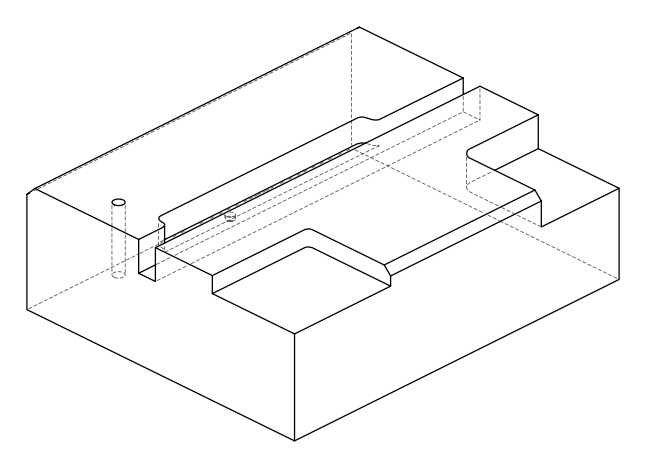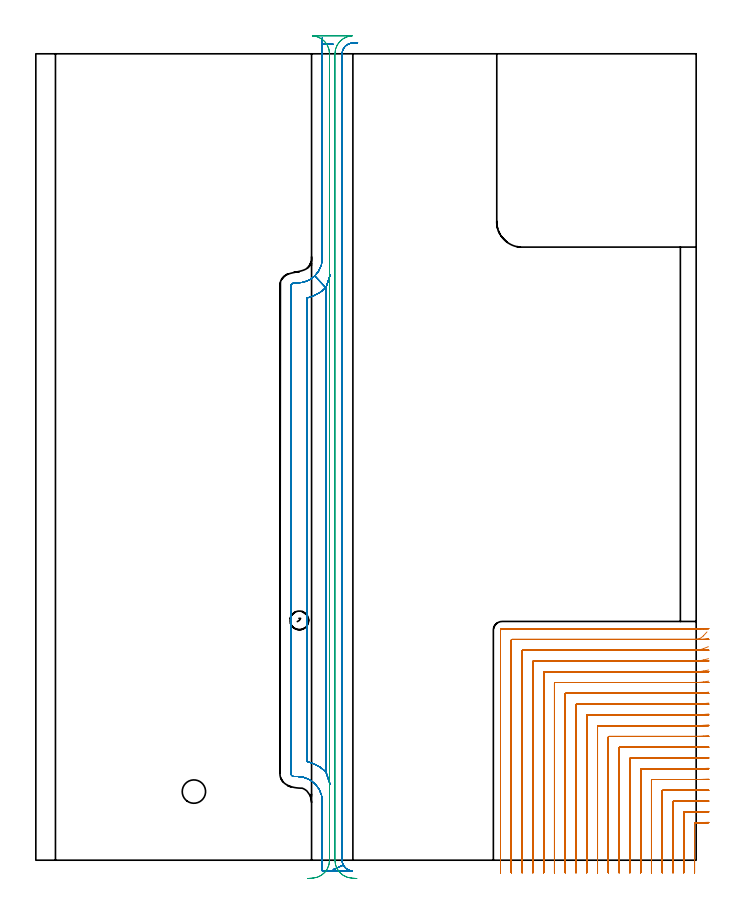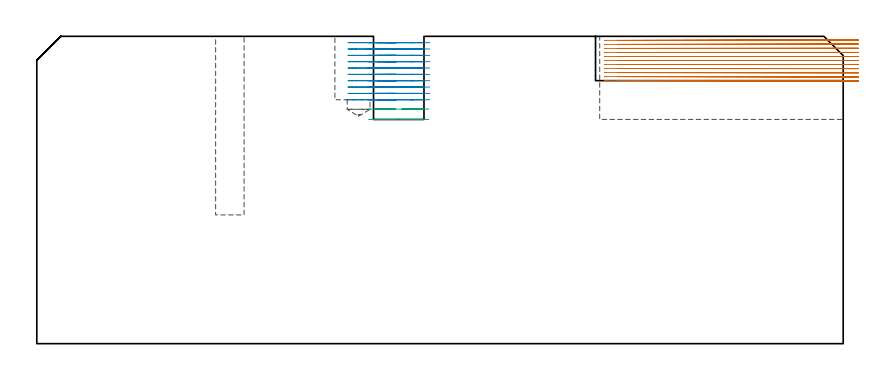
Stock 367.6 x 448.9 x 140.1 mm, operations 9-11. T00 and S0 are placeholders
(PLAN: 11 operations, 8 tool changes, 140.8 min)
(1 SPOT_DRILL | STEP1POCKET | NXT0321_9005460120000 | 0.03 min | 3151 mm3)
(2 SPOT_DRILL_1 | STEP1POCKET_1 | NXT0321_9005460120000 | 0.03 min | 2 mm3)
(3 DRILL_BLIND_HOLE_INTO_CENTER | STEP1POCKET | UGT0301_217 | 0.05 min | 520 mm3)
(4 DRILL_BLIND_HOLE_INTO_CENTER_1 | STEP1POCKET_1 | NXT0301_042 | 0.34 min | 3149 mm3)
(5 DRILL_TO_ENLARGE_BLIND_HOLE | STEP1POCKET_1 | UGT0301_374 | 0.34 min | 7616 mm3)
(6 AREA_MILL | FG_CHAMFER_SURFACE | UGT0205_001 | 6.83 min | 8491 mm3)
(7 AREA_MILL_1 | FG_CHAMFER_SURFACE_1 | UGT0205_001 | 14.62 min | 26663 mm3)
(8 MILL_CORNER_NOTCH_RECTANGULAR | CORNER_NOTCH_RECTANGULAR | UGT0201_094 | Follow Part, ap 5, ae 75% | 16.96 min | 450881 mm3)
(9 MILL_CORNER_NOTCH_RECTANGULAR_1 | CORNER_NOTCH_RECTANGULAR_1 | NXT0201_009 | Follow Part, ap 2, ae 75% | 65.58 min | 302787 mm3)
(10 MILL_OPEN_POCKET | POCKET_OPEN | NXT0201_011 | Follow Part, ap 3, ae 75% | 32.06 min | 441107 mm3)
(11 MILL_RECTANGULAR_SLOT | SLOT_RECTANGULAR | UGT0201_094 | Follow Part, ap 5, ae 75% | 3.98 min | 92939 mm3)
(TOOL NXT0321_9005460120000 | NC Spot Drill, 142deg, 12mm, Carbide, Uncoated | D12 PA142 FL30 Z2)
(TOOL UGT0301_217 | Twist Drill 10.4 mm | D10.4 PA118 FL82 Z2)
(TOOL NXT0301_042 | Carbide Drill 7.1mm [860.1-0710-057A1-MM 2214] | D7.1 PA140 FL85 Z2)
(TOOL UGT0301_374 | Twist Drill Flat Bottom 13 mm | D13 PA180 FL101 Z2)
(TOOL UGT0205_001 | Chamfer Mill 20 x 3 x 45 deg. | D20 FL50 Z2)
(TOOL UGT0201_094 | End mill 20 mm | D20 FL38 Z4)
(TOOL NXT0201_009 | ENDMILL 8mm [2P460-0800-NA 1630] | D8 FL26 Z6)
(TOOL NXT0201_011 | ENDMILL 12mm [2P460-1200-NA 1630] | D12 FL38 Z6)
(OP 9 MILL_CORNER_NOTCH_RECTANGULAR_1)
G17 G21 G94 G90
T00 M6
G54
G17 G0 G90 X374.597 Y21.115 S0 M3
G43 Z150.1 H1
Z138.264
G94 G1 X371.6 Y20.991 F250.
G2 X367.157 Y20.9 R108. F500.
G1 X367.093
G3 X366.7 Y20.507 R0.4
G1 Y-4.
Y-7. F250.
G0 Z150.1
X374.597 Y27.127
Z138.264
G1 X371.6 Y26.997
G2 X367.157 Y26.9 R102. F500.
G1 X361.093
G3 X360.7 Y26.507 R0.4
G1 Y-4.
Y-7. F250.
G0 Z150.1
X374.597 Y33.142
Z138.264
G1 X371.6 Y33.003
G2 X367.157 Y32.9 R96. F500.
G1 X355.094
G3 X354.7 Y32.506 R0.4
G1 Y-4.
Y-7. F250.
G0 Z150.1
X374.596 Y39.158
Z138.264
G1 X371.6 Y39.01
G2 X367.157 Y38.9 R90. F500.
G1 X349.094
G3 X348.7 Y38.506 R0.4
G1 Y-4.
Y-7. F250.
G0 Z150.1
X374.596 Y45.176
Z138.264
G1 X371.6 Y45.018
G2 X367.157 Y44.9 R84. F500.
G1 X343.094
G3 X342.7 Y44.506 R0.4
G1 Y-4.
Y-7. F250.
G0 Z150.1
X374.595 Y51.197
Z138.264
G1 X371.6 Y51.027
G2 X367.157 Y50.9 R78. F500.
G1 X337.094
G3 X336.7 Y50.506 R0.4
G1 Y-4.
Y-7. F250.
G0 Z150.1
X374.594 Y57.222
Z138.264
G1 X371.6 Y57.037
G2 X367.157 Y56.9 R72. F500.
G1 X331.095
G3 X330.7 Y56.505 R0.4
G1 Y-4.
Y-7. F250.
G0 Z150.1
X374.593 Y63.252
Z138.264
G1 X371.6 Y63.05
G2 X367.157 Y62.9 R66. F500.
G1 X325.095
G3 X324.7 Y62.505 R0.4
G1 Y-4.
Y-7. F250.
G0 Z150.1
X374.592 Y69.287
Z138.264
G1 X371.6 Y69.065
G2 X367.157 Y68.9 R60. F500.
G1 X319.095
G3 X318.7 Y68.505 R0.4
G1 Y-4.
Y-7. F250.
G0 Z150.1
X374.59 Y75.33
Z138.264
G1 X371.6 Y75.083
G2 X367.157 Y74.9 R54. F500.
G1 X313.095
G3 X312.7 Y74.505 R0.4
G1 Y-4.
Y-7. F250.
G0 Z150.1
X374.587 Y81.384
Z138.264
G1 X371.6 Y81.106
G2 X367.157 Y80.9 R48. F500.
G1 X307.095
G3 X306.7 Y80.505 R0.4
G1 Y-4.
Y-7. F250.
G0 Z150.1
X374.583 Y87.453
Z138.264
G1 X371.6 Y87.136
G2 X367.157 Y86.9 R42. F500.
G1 X301.096
G3 X300.7 Y86.504 R0.4
G1 Y-4.
Y-7. F250.
G0 Z150.1
X374.577 Y93.545
Z138.264
G1 X371.6 Y93.175
G2 X367.157 Y92.9 R36. F500.
G1 X295.096
G3 X294.7 Y92.504 R0.4
G1 Y-4.
Y-7. F250.
G0 Z150.1
X374.567 Y99.675
Z138.264
G1 X371.6 Y99.231
G2 X367.157 Y98.9 R30. F500.
G1 X289.096
G3 X288.7 Y98.504 R0.4
G1 Y-4.
Y-7. F250.
G0 Z150.1
X374.548 Y105.87
Z138.264
G1 X371.6 Y105.315
G2 X367.157 Y104.9 R24. F500.
G1 X283.096
G3 X282.7 Y104.504 R0.4
G1 Y-4.
Y-7. F250.
G0 Z150.1
X374.507 Y112.197
Z138.264
G1 X371.6 Y111.457
G2 X367.157 Y110.9 R18. F500.
G1 X277.096
G3 X276.7 Y110.504 R0.4
G1 Y-4.
Y-7. F250.
G0 Z150.1
X374.387 Y118.863
Z138.264
G1 X371.6 Y117.753
G2 X367.157 Y116.9 R12. F500.
G1 X271.097
G3 X270.7 Y116.503 R0.4
G1 Y-4.
Y-7. F250.
G0 Z150.1
X373.611 Y127.07
Z138.264
G1 X371.588 Y124.854
G2 X367.157 Y122.9 R6. F500.
G1 X265.097
G3 X264.7 Y122.503 R0.4
G1 Y-4.
Y-7. F250.
G0 Z150.1
X370.157 Y128.9
Z138.264
G1 X367.157
X259.6 F500.
G3 X258.7 Y128. R0.9
G1 Y-4.
Y-7. F250.
G0 Z150.1
X374.6 Y20.928
Z136.427
G1 X371.6 Y20.903
G2 X370.734 Y20.9 R108. F500.
G1 X367.093
G3 X366.7 Y20.507 R0.4
G1 Y-4.
Y-7. F250.
G0 Z150.1
X374.6 Y26.929
Z136.427
G1 X371.6 Y26.904
G2 X370.734 Y26.9 R102. F500.
G1 X361.093
G3 X360.7 Y26.507 R0.4
G1 Y-4.
Y-7. F250.
G0 Z150.1
X374.6 Y32.931
Z136.427
G1 X371.6 Y32.904
G2 X370.734 Y32.9 R96. F500.
G1 X355.094
G3 X354.7 Y32.506 R0.4
G1 Y-4.
Y-7. F250.
G0 Z150.1
X374.6 Y38.933
Z136.427
G1 X371.6 Y38.904
G2 X370.734 Y38.9 R90. F500.
G1 X349.094
G3 X348.7 Y38.506 R0.4
G1 Y-4.
Y-7. F250.
G0 Z150.1
X374.6 Y44.935
Z136.427
G1 X371.6 Y44.904
G2 X370.734 Y44.9 R84. F500.
G1 X343.094
G3 X342.7 Y44.506 R0.4
G1 Y-4.
Y-7. F250.
G0 Z150.1
X374.6 Y50.938
Z136.427
G1 X371.6 Y50.905
G2 X370.734 Y50.9 R78. F500.
G1 X337.094
G3 X336.7 Y50.506 R0.4
G1 Y-4.
Y-7. F250.
G0 Z150.1
X374.6 Y56.941
Z136.427
G1 X371.6 Y56.905
G2 X370.734 Y56.9 R72. F500.
G1 X331.094
G3 X330.7 Y56.506 R0.4
G1 Y-4.
Y-7. F250.
G0 Z150.1
X374.6 Y62.945
Z136.427
G1 X371.6 Y62.906
G2 X370.734 Y62.9 R66. F500.
G1 X325.095
G3 X324.7 Y62.505 R0.4
G1 Y-4.
Y-7. F250.
G0 Z150.1
X374.6 Y68.95
Z136.427
G1 X371.6 Y68.906
G2 X370.734 Y68.9 R60. F500.
G1 X319.095
G3 X318.7 Y68.505 R0.4
G1 Y-4.
Y-7. F250.
G0 Z150.1
X374.6 Y74.955
Z136.427
G1 X371.6 Y74.907
G2 X370.734 Y74.9 R54. F500.
G1 X313.095
G3 X312.7 Y74.505 R0.4
G1 Y-4.
Y-7. F250.
G0 Z150.1
X374.6 Y80.962
Z136.427
G1 X371.6 Y80.908
G2 X370.734 Y80.9 R48. F500.
G1 X307.095
G3 X306.7 Y80.505 R0.4
G1 Y-4.
Y-7. F250.
G0 Z150.1
X374.599 Y86.971
Z136.427
G1 X371.6 Y86.909
G2 X370.734 Y86.9 R42. F500.
G1 X301.096
G3 X300.7 Y86.504 R0.4
G1 Y-4.
Y-7. F250.
G0 Z150.1
X374.599 Y92.983
Z136.427
G1 X371.6 Y92.91
G2 X370.734 Y92.9 R36. F500.
G1 X295.096
G3 X294.7 Y92.504 R0.4
G1 Y-4.
Y-7. F250.
G0 Z150.1
X374.599 Y98.999
Z136.427
G1 X371.6 Y98.913
G2 X370.734 Y98.9 R30. F500.
G1 X289.096
G3 X288.7 Y98.504 R0.4
G1 Y-4.
Y-7. F250.
G0 Z150.1
X374.598 Y105.024
Z136.427
G1 X371.6 Y104.916
G2 X370.734 Y104.9 R24. F500.
G1 X283.096
G3 X282.7 Y104.504 R0.4
G1 Y-4.
Y-7. F250.
G0 Z150.1
X374.597 Y111.065
Z136.427
G1 X371.6 Y110.921
G2 X370.734 Y110.9 R18. F500.
G1 X277.096
G3 X276.7 Y110.504 R0.4
G1 Y-4.
Y-7. F250.
G0 Z150.1
X374.592 Y117.148
Z136.427
G1 X371.6 Y116.931
G2 X370.734 Y116.9 R12. F500.
G1 X271.097
G3 X270.7 Y116.503 R0.4
G1 Y-4.
Y-7. F250.
G0 Z150.1
X374.569 Y123.396
Z136.427
G1 X371.6 Y122.963
G2 X370.734 Y122.9 R6. F500.
G1 X265.097
G3 X264.7 Y122.503 R0.4
G1 Y-4.
Y-7. F250.
G0 Z150.1
X373.734 Y128.9
Z136.427
G1 X370.734
X259.6 F500.
G3 X258.7 Y128. R0.9
G1 Y-4.
Y-7. F250.
G0 Z150.1
X374.6 Y20.901
Z134.591
G1 X371.6 Y20.9
X371.56 F500.
X367.093
G3 X366.7 Y20.507 R0.4
G1 Y-4.
Y-7. F250.
G0 Z150.1
X374.6 Y26.901
Z134.591
G1 X371.6 Y26.9
X371.56 F500.
X361.093
G3 X360.7 Y26.507 R0.4
G1 Y-4.
Y-7. F250.
G0 Z150.1
X374.6 Y32.901
Z134.591
G1 X371.6 Y32.9
X371.56 F500.
X355.094
G3 X354.7 Y32.506 R0.4
G1 Y-4.
Y-7. F250.
G0 Z150.1
X374.6 Y38.901
Z134.591
G1 X371.6 Y38.9
X371.56 F500.
X349.094
G3 X348.7 Y38.506 R0.4
G1 Y-4.
Y-7. F250.
G0 Z150.1
X374.6 Y44.901
Z134.591
G1 X371.6 Y44.9
X371.56 F500.
X343.094
G3 X342.7 Y44.506 R0.4
G1 Y-4.
Y-7. F250.
G0 Z150.1
X374.6 Y50.902
Z134.591
G1 X371.6 Y50.9
X371.56 F500.
X337.094
G3 X336.7 Y50.506 R0.4
G1 Y-4.
Y-7. F250.
G0 Z150.1
X374.6 Y56.902
Z134.591
G1 X371.6 Y56.9
X371.56 F500.
X331.094
G3 X330.7 Y56.506 R0.4
G1 Y-4.
Y-7. F250.
G0 Z150.1
X374.6 Y62.902
Z134.591
G1 X371.6 Y62.9
X371.56 F500.
X325.095
G3 X324.7 Y62.505 R0.4
G1 Y-4.
Y-7. F250.
G0 Z150.1
X374.6 Y68.902
Z134.591
G1 X371.6 Y68.9
X371.56 F500.
X319.095
G3 X318.7 Y68.505 R0.4
G1 Y-4.
Y-7. F250.
G0 Z150.1
X374.6 Y74.902
Z134.591
G1 X371.6 Y74.9
X371.56 F500.
X313.095
G3 X312.7 Y74.505 R0.4
G1 Y-4.
Y-7. F250.
G0 Z150.1
X374.6 Y80.903
Z134.591
G1 X371.6 Y80.9
X371.56 F500.
X307.095
G3 X306.7 Y80.505 R0.4
G1 Y-4.
Y-7. F250.
G0 Z150.1
X374.6 Y86.903
Z134.591
G1 X371.6 Y86.9
X371.56 F500.
X301.096
G3 X300.7 Y86.504 R0.4
G1 Y-4.
Y-7. F250.
G0 Z150.1
X374.6 Y92.903
Z134.591
G1 X371.6 Y92.9
X371.56 F500.
X295.096
G3 X294.7 Y92.504 R0.4
G1 Y-4.
Y-7. F250.
G0 Z150.1
X374.6 Y98.904
Z134.591
G1 X371.6 Y98.9
X371.56 F500.
X289.096
G3 X288.7 Y98.504 R0.4
G1 Y-4.
Y-7. F250.
G0 Z150.1
X374.6 Y104.905
Z134.591
G1 X371.6 Y104.9
X371.56 F500.
X283.096
G3 X282.7 Y104.504 R0.4
G1 Y-4.
Y-7. F250.
G0 Z150.1
X374.6 Y110.907
Z134.591
G1 X371.6 Y110.9
X371.56 F500.
X277.096
G3 X276.7 Y110.504 R0.4
G1 Y-4.
Y-7. F250.
G0 Z150.1
X374.6 Y116.91
Z134.591
G1 X371.6 Y116.9
X371.56 F500.
X271.097
G3 X270.7 Y116.503 R0.4
G1 Y-4.
Y-7. F250.
G0 Z150.1
X374.6 Y122.92
Z134.591
G1 X371.6 Y122.9
X371.56 F500.
X265.097
G3 X264.7 Y122.503 R0.4
G1 Y-4.
Y-7. F250.
G0 Z150.1
X374.56 Y128.9
Z134.591
G1 X371.56
X259.6 F500.
G3 X258.7 Y128. R0.9
G1 Y-4.
Y-7. F250.
G0 Z150.1
X374.6 Y20.9
Z132.754
G1 X371.6
X367.093 F500.
G3 X366.7 Y20.507 R0.4
G1 Y-4.
Y-7. F250.
G0 Z150.1
X374.6 Y26.9
Z132.754
G1 X371.6
X361.093 F500.
G3 X360.7 Y26.507 R0.4
G1 Y-4.
Y-7. F250.
G0 Z150.1
X374.6 Y32.9
Z132.754
G1 X371.6
X355.094 F500.
G3 X354.7 Y32.506 R0.4
G1 Y-4.
Y-7. F250.
G0 Z150.1
X374.6 Y38.9
Z132.754
G1 X371.6
X349.094 F500.
G3 X348.7 Y38.506 R0.4
G1 Y-4.
Y-7. F250.
G0 Z150.1
X374.6 Y44.9
Z132.754
G1 X371.6
X343.094 F500.
G3 X342.7 Y44.506 R0.4
G1 Y-4.
Y-7. F250.
G0 Z150.1
X374.6 Y50.9
Z132.754
G1 X371.6
X337.094 F500.
G3 X336.7 Y50.506 R0.4
G1 Y-4.
Y-7. F250.
G0 Z150.1
X374.6 Y56.9
Z132.754
G1 X371.6
X331.094 F500.
G3 X330.7 Y56.506 R0.4
G1 Y-4.
Y-7. F250.
G0 Z150.1
X374.6 Y62.9
Z132.754
G1 X371.6
X325.095 F500.
G3 X324.7 Y62.505 R0.4
G1 Y-4.
Y-7. F250.
G0 Z150.1
X374.6 Y68.9
Z132.754
G1 X371.6
X319.095 F500.
G3 X318.7 Y68.505 R0.4
G1 Y-4.
Y-7. F250.
G0 Z150.1
X374.6 Y74.9
Z132.754
G1 X371.6
X313.095 F500.
G3 X312.7 Y74.505 R0.4
G1 Y-4.
Y-7. F250.
G0 Z150.1
X374.6 Y80.9
Z132.754
G1 X371.6
X307.095 F500.
G3 X306.7 Y80.505 R0.4
G1 Y-4.
Y-7. F250.
G0 Z150.1
X374.6 Y86.9
Z132.754
G1 X371.6
X301.096 F500.
G3 X300.7 Y86.504 R0.4
G1 Y-4.
Y-7. F250.
G0 Z150.1
X374.6 Y92.9
Z132.754
G1 X371.6
X295.096 F500.
G3 X294.7 Y92.504 R0.4
G1 Y-4.
Y-7. F250.
G0 Z150.1
X374.6 Y98.9
Z132.754
G1 X371.6
X289.096 F500.
G3 X288.7 Y98.504 R0.4
G1 Y-4.
Y-7. F250.
G0 Z150.1
X374.6 Y104.9
Z132.754
G1 X371.6
X283.096 F500.
G3 X282.7 Y104.504 R0.4
G1 Y-4.
Y-7. F250.
G0 Z150.1
X374.6 Y110.9
Z132.754
G1 X371.6
X277.096 F500.
G3 X276.7 Y110.504 R0.4
G1 Y-4.
Y-7. F250.
G0 Z150.1
X374.6 Y116.9
Z132.754
G1 X371.6
X271.097 F500.
G3 X270.7 Y116.503 R0.4
G1 Y-4.
Y-7. F250.
G0 Z150.1
X374.6 Y122.9
Z132.754
G1 X371.6
X265.097 F500.
G3 X264.7 Y122.503 R0.4
G1 Y-4.
Y-7. F250.
G0 Z150.1
X374.6 Y128.9
Z132.754
G1 X371.6
X259.6 F500.
G3 X258.7 Y128. R0.9
G1 Y-4.
Y-7. F250.
G0 Z150.1
X374.6 Y20.9
Z130.918
G1 X371.6
X367.093 F500.
G3 X366.7 Y20.507 R0.4
G1 Y-4.
Y-7. F250.
G0 Z150.1
X374.6 Y26.9
Z130.918
G1 X371.6
X361.093 F500.
G3 X360.7 Y26.507 R0.4
G1 Y-4.
Y-7. F250.
G0 Z150.1
X374.6 Y32.9
Z130.918
G1 X371.6
X355.094 F500.
G3 X354.7 Y32.506 R0.4
G1 Y-4.
Y-7. F250.
G0 Z150.1
X374.6 Y38.9
Z130.918
G1 X371.6
X349.094 F500.
G3 X348.7 Y38.506 R0.4
G1 Y-4.
Y-7. F250.
G0 Z150.1
X374.6 Y44.9
Z130.918
G1 X371.6
X343.094 F500.
G3 X342.7 Y44.506 R0.4
G1 Y-4.
Y-7. F250.
G0 Z150.1
X374.6 Y50.9
Z130.918
G1 X371.6
X337.094 F500.
G3 X336.7 Y50.506 R0.4
G1 Y-4.
Y-7. F250.
G0 Z150.1
X374.6 Y56.9
Z130.918
G1 X371.6
X331.095 F500.
G3 X330.7 Y56.506 R0.4
G1 Y-4.
Y-7. F250.
G0 Z150.1
X374.6 Y62.9
Z130.918
G1 X371.6
X325.095 F500.
G3 X324.7 Y62.505 R0.4
G1 Y-4.
Y-7. F250.
G0 Z150.1
X374.6 Y68.9
Z130.918
G1 X371.6
X319.095 F500.
G3 X318.7 Y68.505 R0.4
G1 Y-4.
Y-7. F250.
G0 Z150.1
X374.6 Y74.9
Z130.918
G1 X371.6
X313.095 F500.
G3 X312.7 Y74.505 R0.4
G1 Y-4.
Y-7. F250.
G0 Z150.1
X374.6 Y80.9
Z130.918
G1 X371.6
X307.095 F500.
G3 X306.7 Y80.505 R0.4
G1 Y-4.
Y-7. F250.
G0 Z150.1
X374.6 Y86.9
Z130.918
G1 X371.6
X301.096 F500.
G3 X300.7 Y86.504 R0.4
G1 Y-4.
Y-7. F250.
G0 Z150.1
X374.6 Y92.9
Z130.918
G1 X371.6
X295.096 F500.
G3 X294.7 Y92.504 R0.4
G1 Y-4.
Y-7. F250.
G0 Z150.1
X374.6 Y98.9
Z130.918
G1 X371.6
X289.096 F500.
G3 X288.7 Y98.504 R0.4
G1 Y-4.
Y-7. F250.
G0 Z150.1
X374.6 Y104.9
Z130.918
G1 X371.6
X283.096 F500.
G3 X282.7 Y104.504 R0.4
G1 Y-4.
Y-7. F250.
G0 Z150.1
X374.6 Y110.9
Z130.918
G1 X371.6
X277.096 F500.
G3 X276.7 Y110.504 R0.4
G1 Y-4.
Y-7. F250.
G0 Z150.1
X374.6 Y116.9
Z130.918
G1 X371.6
X271.097 F500.
G3 X270.7 Y116.503 R0.4
G1 Y-4.
Y-7. F250.
G0 Z150.1
X374.6 Y122.9
Z130.918
G1 X371.6
X265.097 F500.
G3 X264.7 Y122.503 R0.4
G1 Y-4.
Y-7. F250.
G0 Z150.1
X374.6 Y128.9
Z130.918
G1 X371.6
X259.6 F500.
G3 X258.7 Y128. R0.9
G1 Y-4.
Y-7. F250.
G0 Z150.1
X374.6 Y20.9
Z129.082
G1 X371.6
X367.093 F500.
G3 X366.7 Y20.507 R0.4
G1 Y-4.
Y-7. F250.
G0 Z150.1
X374.6 Y26.9
Z129.082
G1 X371.6
X361.093 F500.
G3 X360.7 Y26.507 R0.4
G1 Y-4.
Y-7. F250.
G0 Z150.1
X374.6 Y32.9
Z129.082
G1 X371.6
X355.094 F500.
G3 X354.7 Y32.506 R0.4
G1 Y-4.
Y-7. F250.
G0 Z150.1
X374.6 Y38.9
Z129.082
G1 X371.6
X349.094 F500.
G3 X348.7 Y38.506 R0.4
G1 Y-4.
Y-7. F250.
G0 Z150.1
X374.6 Y44.9
Z129.082
G1 X371.6
X343.094 F500.
G3 X342.7 Y44.506 R0.4
G1 Y-4.
Y-7. F250.
G0 Z150.1
X374.6 Y50.9
Z129.082
G1 X371.6
X337.094 F500.
G3 X336.7 Y50.506 R0.4
G1 Y-4.
Y-7. F250.
G0 Z150.1
X374.6 Y56.9
Z129.082
G1 X371.6
X331.094 F500.
G3 X330.7 Y56.505 R0.4
G1 Y-4.
Y-7. F250.
G0 Z150.1
X374.6 Y62.9
Z129.082
G1 X371.6
X325.095 F500.
G3 X324.7 Y62.505 R0.4
G1 Y-4.
Y-7. F250.
G0 Z150.1
X374.6 Y68.9
Z129.082
G1 X371.6
X319.095 F500.
G3 X318.7 Y68.505 R0.4
G1 Y-4.
Y-7. F250.
G0 Z150.1
X374.6 Y74.9
Z129.082
G1 X371.6
X313.095 F500.
G3 X312.7 Y74.505 R0.4
G1 Y-4.
Y-7. F250.
G0 Z150.1
X374.6 Y80.9
Z129.082
G1 X371.6
X307.095 F500.
G3 X306.7 Y80.505 R0.4
G1 Y-4.
Y-7. F250.
G0 Z150.1
X374.6 Y86.9
Z129.082
G1 X371.6
X301.096 F500.
G3 X300.7 Y86.504 R0.4
G1 Y-4.
Y-7. F250.
G0 Z150.1
X374.6 Y92.9
Z129.082
G1 X371.6
X295.096 F500.
G3 X294.7 Y92.504 R0.4
G1 Y-4.
Y-7. F250.
G0 Z150.1
X374.6 Y98.9
Z129.082
G1 X371.6
X289.096 F500.
G3 X288.7 Y98.504 R0.4
G1 Y-4.
Y-7. F250.
G0 Z150.1
X374.6 Y104.9
Z129.082
G1 X371.6
X283.096 F500.
G3 X282.7 Y104.504 R0.4
G1 Y-4.
Y-7. F250.
G0 Z150.1
X374.6 Y110.9
Z129.082
G1 X371.6
X277.096 F500.
G3 X276.7 Y110.504 R0.4
G1 Y-4.
Y-7. F250.
G0 Z150.1
X374.6 Y116.9
Z129.082
G1 X371.6
X271.097 F500.
G3 X270.7 Y116.503 R0.4
G1 Y-4.
Y-7. F250.
G0 Z150.1
X374.6 Y122.9
Z129.082
G1 X371.6
X265.097 F500.
G3 X264.7 Y122.503 R0.4
G1 Y-4.
Y-7. F250.
G0 Z150.1
X374.6 Y128.9
Z129.082
G1 X371.6
X259.6 F500.
G3 X258.7 Y128. R0.9
G1 Y-4.
Y-7. F250.
G0 Z150.1
X374.6 Y20.9
Z127.245
G1 X371.6
X367.093 F500.
G3 X366.7 Y20.507 R0.4
G1 Y-4.
Y-7. F250.
G0 Z150.1
X374.6 Y26.9
Z127.245
G1 X371.6
X361.093 F500.
G3 X360.7 Y26.507 R0.4
G1 Y-4.
Y-7. F250.
G0 Z150.1
X374.6 Y32.9
Z127.245
G1 X371.6
X355.094 F500.
G3 X354.7 Y32.506 R0.4
G1 Y-4.
Y-7. F250.
G0 Z150.1
X374.6 Y38.9
Z127.245
G1 X371.6
X349.094 F500.
G3 X348.7 Y38.506 R0.4
G1 Y-4.
Y-7. F250.
G0 Z150.1
X374.6 Y44.9
Z127.245
G1 X371.6
X343.094 F500.
G3 X342.7 Y44.506 R0.4
G1 Y-4.
Y-7. F250.
G0 Z150.1
X374.6 Y50.9
Z127.245
G1 X371.6
X337.094 F500.
G3 X336.7 Y50.506 R0.4
G1 Y-4.
Y-7. F250.
G0 Z150.1
X374.6 Y56.9
Z127.245
G1 X371.6
X331.094 F500.
G3 X330.7 Y56.505 R0.4
G1 Y-4.
Y-7. F250.
G0 Z150.1
X374.6 Y62.9
Z127.245
G1 X371.6
X325.095 F500.
G3 X324.7 Y62.505 R0.4
G1 Y-4.
Y-7. F250.
G0 Z150.1
X374.6 Y68.9
Z127.245
G1 X371.6
X319.095 F500.
G3 X318.7 Y68.505 R0.4
G1 Y-4.
Y-7. F250.
G0 Z150.1
X374.6 Y74.9
Z127.245
G1 X371.6
X313.095 F500.
G3 X312.7 Y74.505 R0.4
G1 Y-4.
Y-7. F250.
G0 Z150.1
X374.6 Y80.9
Z127.245
G1 X371.6
X307.095 F500.
G3 X306.7 Y80.505 R0.4
G1 Y-4.
Y-7. F250.
G0 Z150.1
X374.6 Y86.9
Z127.245
G1 X371.6
X301.096 F500.
G3 X300.7 Y86.504 R0.4
G1 Y-4.
Y-7. F250.
G0 Z150.1
X374.6 Y92.9
Z127.245
G1 X371.6
X295.096 F500.
G3 X294.7 Y92.504 R0.4
G1 Y-4.
Y-7. F250.
G0 Z150.1
X374.6 Y98.9
Z127.245
G1 X371.6
X289.096 F500.
G3 X288.7 Y98.504 R0.4
G1 Y-4.
Y-7. F250.
G0 Z150.1
X374.6 Y104.9
Z127.245
G1 X371.6
X283.096 F500.
G3 X282.7 Y104.504 R0.4
G1 Y-4.
Y-7. F250.
G0 Z150.1
X374.6 Y110.9
Z127.245
G1 X371.6
X277.096 F500.
G3 X276.7 Y110.504 R0.4
G1 Y-4.
Y-7. F250.
G0 Z150.1
X374.6 Y116.9
Z127.245
G1 X371.6
X271.097 F500.
G3 X270.7 Y116.503 R0.4
G1 Y-4.
Y-7. F250.
G0 Z150.1
X374.6 Y122.9
Z127.245
G1 X371.6
X265.097 F500.
G3 X264.7 Y122.503 R0.4
G1 Y-4.
Y-7. F250.
G0 Z150.1
X374.6 Y128.9
Z127.245
G1 X371.6
X259.6 F500.
G3 X258.7 Y128. R0.9
G1 Y-4.
Y-7. F250.
G0 Z150.1
X374.6 Y20.9
Z125.409
G1 X371.6
X367.093 F500.
G3 X366.7 Y20.507 R0.4
G1 Y-4.
Y-7. F250.
G0 Z150.1
X374.6 Y26.9
Z125.409
G1 X371.6
X361.093 F500.
G3 X360.7 Y26.507 R0.4
G1 Y-4.
Y-7. F250.
G0 Z150.1
X374.6 Y32.9
Z125.409
G1 X371.6
X355.094 F500.
G3 X354.7 Y32.506 R0.4
G1 Y-4.
Y-7. F250.
G0 Z150.1
X374.6 Y38.9
Z125.409
G1 X371.6
X349.094 F500.
G3 X348.7 Y38.506 R0.4
G1 Y-4.
Y-7. F250.
G0 Z150.1
X374.6 Y44.9
Z125.409
G1 X371.6
X343.094 F500.
G3 X342.7 Y44.506 R0.4
G1 Y-4.
Y-7. F250.
G0 Z150.1
X374.6 Y50.9
Z125.409
G1 X371.6
X337.094 F500.
G3 X336.7 Y50.506 R0.4
G1 Y-4.
Y-7. F250.
G0 Z150.1
X374.6 Y56.9
Z125.409
G1 X371.6
X331.094 F500.
G3 X330.7 Y56.505 R0.4
G1 Y-4.
Y-7. F250.
G0 Z150.1
X374.6 Y62.9
Z125.409
G1 X371.6
X325.095 F500.
G3 X324.7 Y62.505 R0.4
G1 Y-4.
Y-7. F250.
G0 Z150.1
X374.6 Y68.9
Z125.409
G1 X371.6
X319.095 F500.
G3 X318.7 Y68.505 R0.4
G1 Y-4.
Y-7. F250.
G0 Z150.1
X374.6 Y74.9
Z125.409
G1 X371.6
X313.095 F500.
G3 X312.7 Y74.505 R0.4
G1 Y-4.
Y-7. F250.
G0 Z150.1
X374.6 Y80.9
Z125.409
G1 X371.6
X307.095 F500.
G3 X306.7 Y80.505 R0.4
G1 Y-4.
Y-7. F250.
G0 Z150.1
X374.6 Y86.9
Z125.409
G1 X371.6
X301.096 F500.
G3 X300.7 Y86.504 R0.4
G1 Y-4.
Y-7. F250.
G0 Z150.1
X374.6 Y92.9
Z125.409
G1 X371.6
X295.096 F500.
G3 X294.7 Y92.504 R0.4
G1 Y-4.
Y-7. F250.
G0 Z150.1
X374.6 Y98.9
Z125.409
G1 X371.6
X289.096 F500.
G3 X288.7 Y98.504 R0.4
G1 Y-4.
Y-7. F250.
G0 Z150.1
X374.6 Y104.9
Z125.409
G1 X371.6
X283.096 F500.
G3 X282.7 Y104.504 R0.4
G1 Y-4.
Y-7. F250.
G0 Z150.1
X374.6 Y110.9
Z125.409
G1 X371.6
X277.096 F500.
G3 X276.7 Y110.504 R0.4
G1 Y-4.
Y-7. F250.
G0 Z150.1
X374.6 Y116.9
Z125.409
G1 X371.6
X271.097 F500.
G3 X270.7 Y116.503 R0.4
G1 Y-4.
Y-7. F250.
G0 Z150.1
X374.6 Y122.9
Z125.409
G1 X371.6
X265.097 F500.
G3 X264.7 Y122.503 R0.4
G1 Y-4.
Y-7. F250.
G0 Z150.1
X374.6 Y128.9
Z125.409
G1 X371.6
X259.6 F500.
G3 X258.7 Y128. R0.9
G1 Y-4.
Y-7. F250.
G0 Z150.1
X374.6 Y20.9
Z123.573
G1 X371.6
X367.093 F500.
G3 X366.7 Y20.507 R0.4
G1 Y-4.
Y-7. F250.
G0 Z150.1
X374.6 Y26.9
Z123.573
G1 X371.6
X361.093 F500.
G3 X360.7 Y26.507 R0.4
G1 Y-4.
Y-7. F250.
G0 Z150.1
X374.6 Y32.9
Z123.573
G1 X371.6
X355.094 F500.
G3 X354.7 Y32.506 R0.4
G1 Y-4.
Y-7. F250.
G0 Z150.1
X374.6 Y38.9
Z123.573
G1 X371.6
X349.094 F500.
G3 X348.7 Y38.506 R0.4
G1 Y-4.
Y-7. F250.
G0 Z150.1
X374.6 Y44.9
Z123.573
G1 X371.6
X343.094 F500.
G3 X342.7 Y44.506 R0.4
G1 Y-4.
Y-7. F250.
G0 Z150.1
X374.6 Y50.9
Z123.573
G1 X371.6
X337.094 F500.
G3 X336.7 Y50.506 R0.4
G1 Y-4.
Y-7. F250.
G0 Z150.1
X374.6 Y56.9
Z123.573
G1 X371.6
X331.094 F500.
G3 X330.7 Y56.505 R0.4
G1 Y-4.
Y-7. F250.
G0 Z150.1
X374.6 Y62.9
Z123.573
G1 X371.6
X325.095 F500.
G3 X324.7 Y62.505 R0.4
G1 Y-4.
Y-7. F250.
G0 Z150.1
X374.6 Y68.9
Z123.573
G1 X371.6
X319.095 F500.
G3 X318.7 Y68.505 R0.4
G1 Y-4.
Y-7. F250.
G0 Z150.1
X374.6 Y74.9
Z123.573
G1 X371.6
X313.095 F500.
G3 X312.7 Y74.505 R0.4
G1 Y-4.
Y-7. F250.
G0 Z150.1
X374.6 Y80.9
Z123.573
G1 X371.6
X307.095 F500.
G3 X306.7 Y80.505 R0.4
G1 Y-4.
Y-7. F250.
G0 Z150.1
X374.6 Y86.9
Z123.573
G1 X371.6
X301.096 F500.
G3 X300.7 Y86.504 R0.4
G1 Y-4.
Y-7. F250.
G0 Z150.1
X374.6 Y92.9
Z123.573
G1 X371.6
X295.096 F500.
G3 X294.7 Y92.504 R0.4
G1 Y-4.
Y-7. F250.
G0 Z150.1
X374.6 Y98.9
Z123.573
G1 X371.6
X289.096 F500.
G3 X288.7 Y98.504 R0.4
G1 Y-4.
Y-7. F250.
G0 Z150.1
X374.6 Y104.9
Z123.573
G1 X371.6
X283.096 F500.
G3 X282.7 Y104.504 R0.4
G1 Y-4.
Y-7. F250.
G0 Z150.1
X374.6 Y110.9
Z123.573
G1 X371.6
X277.096 F500.
G3 X276.7 Y110.504 R0.4
G1 Y-4.
Y-7. F250.
G0 Z150.1
X374.6 Y116.9
Z123.573
G1 X371.6
X271.097 F500.
G3 X270.7 Y116.503 R0.4
G1 Y-4.
Y-7. F250.
G0 Z150.1
X374.6 Y122.9
Z123.573
G1 X371.6
X265.097 F500.
G3 X264.7 Y122.503 R0.4
G1 Y-4.
Y-7. F250.
G0 Z150.1
X374.6 Y128.9
Z123.573
G1 X371.6
X259.6 F500.
G3 X258.7 Y128. R0.9
G1 Y-4.
Y-7. F250.
G0 Z150.1
X374.6 Y20.9
Z121.736
G1 X371.6
X367.093 F500.
G3 X366.7 Y20.507 R0.4
G1 Y-4.
Y-7. F250.
G0 Z150.1
X374.6 Y26.9
Z121.736
G1 X371.6
X361.093 F500.
G3 X360.7 Y26.507 R0.4
G1 Y-4.
Y-7. F250.
G0 Z150.1
X374.6 Y32.9
Z121.736
G1 X371.6
X355.094 F500.
G3 X354.7 Y32.506 R0.4
G1 Y-4.
Y-7. F250.
G0 Z150.1
X374.6 Y38.9
Z121.736
G1 X371.6
X349.094 F500.
G3 X348.7 Y38.506 R0.4
G1 Y-4.
Y-7. F250.
G0 Z150.1
X374.6 Y44.9
Z121.736
G1 X371.6
X343.094 F500.
G3 X342.7 Y44.506 R0.4
G1 Y-4.
Y-7. F250.
G0 Z150.1
X374.6 Y50.9
Z121.736
G1 X371.6
X337.094 F500.
G3 X336.7 Y50.506 R0.4
G1 Y-4.
Y-7. F250.
G0 Z150.1
X374.6 Y56.9
Z121.736
G1 X371.6
X331.094 F500.
G3 X330.7 Y56.505 R0.4
G1 Y-4.
Y-7. F250.
G0 Z150.1
X374.6 Y62.9
Z121.736
G1 X371.6
X325.095 F500.
G3 X324.7 Y62.505 R0.4
G1 Y-4.
Y-7. F250.
G0 Z150.1
X374.6 Y68.9
Z121.736
G1 X371.6
X319.095 F500.
G3 X318.7 Y68.505 R0.4
G1 Y-4.
Y-7. F250.
G0 Z150.1
X374.6 Y74.9
Z121.736
G1 X371.6
X313.095 F500.
G3 X312.7 Y74.505 R0.4
G1 Y-4.
Y-7. F250.
G0 Z150.1
X374.6 Y80.9
Z121.736
G1 X371.6
X307.095 F500.
G3 X306.7 Y80.505 R0.4
G1 Y-4.
Y-7. F250.
G0 Z150.1
X374.6 Y86.9
Z121.736
G1 X371.6
X301.096 F500.
G3 X300.7 Y86.504 R0.4
G1 Y-4.
Y-7. F250.
G0 Z150.1
X374.6 Y92.9
Z121.736
G1 X371.6
X295.096 F500.
G3 X294.7 Y92.504 R0.4
G1 Y-4.
Y-7. F250.
G0 Z150.1
X374.6 Y98.9
Z121.736
G1 X371.6
X289.096 F500.
G3 X288.7 Y98.504 R0.4
G1 Y-4.
Y-7. F250.
G0 Z150.1
X374.6 Y104.9
Z121.736
G1 X371.6
X283.096 F500.
G3 X282.7 Y104.504 R0.4
G1 Y-4.
Y-7. F250.
G0 Z150.1
X374.6 Y110.9
Z121.736
G1 X371.6
X277.096 F500.
G3 X276.7 Y110.504 R0.4
G1 Y-4.
Y-7. F250.
G0 Z150.1
X374.6 Y116.9
Z121.736
G1 X371.6
X271.097 F500.
G3 X270.7 Y116.503 R0.4
G1 Y-4.
Y-7. F250.
G0 Z150.1
X374.6 Y122.9
Z121.736
G1 X371.6
X265.097 F500.
G3 X264.7 Y122.503 R0.4
G1 Y-4.
Y-7. F250.
G0 Z150.1
X374.6 Y128.9
Z121.736
G1 X371.6
X259.6 F500.
G3 X258.7 Y128. R0.9
G1 Y-4.
Y-7. F250.
G0 Z150.1
X374.6 Y20.9
Z119.9
G1 X371.6
X367.093 F500.
G3 X366.7 Y20.507 R0.4
G1 Y-4.
Y-7. F250.
G0 Z150.1
X374.6 Y26.9
Z119.9
G1 X371.6
X361.093 F500.
G3 X360.7 Y26.507 R0.4
G1 Y-4.
Y-7. F250.
G0 Z150.1
X374.6 Y32.9
Z119.9
G1 X371.6
X355.094 F500.
G3 X354.7 Y32.506 R0.4
G1 Y-4.
Y-7. F250.
G0 Z150.1
X374.6 Y38.9
Z119.9
G1 X371.6
X349.094 F500.
G3 X348.7 Y38.506 R0.4
G1 Y-4.
Y-7. F250.
G0 Z150.1
X374.6 Y44.9
Z119.9
G1 X371.6
X343.094 F500.
G3 X342.7 Y44.506 R0.4
G1 Y-4.
Y-7. F250.
G0 Z150.1
X374.6 Y50.9
Z119.9
G1 X371.6
X337.094 F500.
G3 X336.7 Y50.506 R0.4
G1 Y-4.
Y-7. F250.
G0 Z150.1
X374.6 Y56.9
Z119.9
G1 X371.6
X331.094 F500.
G3 X330.7 Y56.505 R0.4
G1 Y-4.
Y-7. F250.
G0 Z150.1
X374.6 Y62.9
Z119.9
G1 X371.6
X325.095 F500.
G3 X324.7 Y62.505 R0.4
G1 Y-4.
Y-7. F250.
G0 Z150.1
X374.6 Y68.9
Z119.9
G1 X371.6
X319.095 F500.
G3 X318.7 Y68.505 R0.4
G1 Y-4.
Y-7. F250.
G0 Z150.1
X374.6 Y74.9
Z119.9
G1 X371.6
X313.095 F500.
G3 X312.7 Y74.505 R0.4
G1 Y-4.
Y-7. F250.
G0 Z150.1
X374.6 Y80.9
Z119.9
G1 X371.6
X307.095 F500.
G3 X306.7 Y80.505 R0.4
G1 Y-4.
Y-7. F250.
G0 Z150.1
X374.6 Y86.9
Z119.9
G1 X371.6
X301.096 F500.
G3 X300.7 Y86.504 R0.4
G1 Y-4.
Y-7. F250.
G0 Z150.1
X374.6 Y92.9
Z119.9
G1 X371.6
X295.096 F500.
G3 X294.7 Y92.504 R0.4
G1 Y-4.
Y-7. F250.
G0 Z150.1
X374.6 Y98.9
Z119.9
G1 X371.6
X289.096 F500.
G3 X288.7 Y98.504 R0.4
G1 Y-4.
Y-7. F250.
G0 Z150.1
X374.6 Y104.9
Z119.9
G1 X371.6
X283.096 F500.
G3 X282.7 Y104.504 R0.4
G1 Y-4.
Y-7. F250.
G0 Z150.1
X374.6 Y110.9
Z119.9
G1 X371.6
X277.096 F500.
G3 X276.7 Y110.504 R0.4
G1 Y-4.
Y-7. F250.
G0 Z150.1
X374.6 Y116.9
Z119.9
G1 X371.6
X271.097 F500.
G3 X270.7 Y116.503 R0.4
G1 Y-4.
Y-7. F250.
G0 Z150.1
X374.6 Y122.9
Z119.9
G1 X371.6
X265.097 F500.
G3 X264.7 Y122.503 R0.4
G1 Y-4.
Y-7. F250.
G0 Z150.1
X374.6 Y128.9
Z119.9
G1 X371.6
X259.6 F500.
G3 X258.7 Y128. R0.9
G1 Y-4.
Y-7. F250.
G0 Z150.1
M5
M2
(OP 10 MILL_OPEN_POCKET)
G17 G21 G94 G90
T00 M6
G54
G17 G0 G90 X159.5 Y457.9 S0 M3
G43 Z150.1 H1
Z137.21
G94 G1 Y454.9 F250.
Y454.399 F500.
X165.6 Y454.148
X159.5 Y454.399
Y335.2
G2 X155.251 Y325.197 R13.9
G1 X161.5 Y318.72
G2 X150.9 Y312.922 R22.9
G1 Y54.978
G2 X161.5 Y49.18 R22.9
G1 X163.862 Y42.105
X161.5 Y49.18
Y318.72
X163.862 Y325.795
X161.5 Y318.72
X155.251 Y325.197
G2 X145.6 Y321.3 R13.9
G1 X143.8
G3 X141.9 Y319.4 R1.9
G1 Y48.5
G3 X143.8 Y46.6 R1.9
G1 X145.6
G2 X159.5 Y32.7 R13.9
G1 Y-6.
X175.901
Y-5.97
G2 X171.153 Y-2.722 R6.
G1 X165.6 Y-5.248
X171.153 Y-2.722
G2 X170.5 Y0. R6.
G1 Y448.9
G2 X176.154 Y454.89 R6.
G1 X179.149 Y455.063 F250.
G0 X159.5 Y457.9 Z134.32
G1 Y454.9
Y454.399 F500.
X165.6 Y454.148
X159.5 Y454.399
Y335.2
G2 X155.251 Y325.197 R13.9
G1 X161.5 Y318.72
G2 X150.9 Y312.922 R22.9
G1 Y54.978
G2 X161.5 Y49.18 R22.9
G1 X163.862 Y42.105
X161.5 Y49.18
Y318.72
X163.862 Y325.795
X161.5 Y318.72
X155.251 Y325.197
G2 X145.6 Y321.3 R13.9
G1 X143.8
G3 X141.9 Y319.4 R1.9
G1 Y48.5
G3 X143.8 Y46.6 R1.9
G1 X145.6
G2 X159.5 Y32.7 R13.9
G1 Y-6.
X175.901
Y-5.97
G2 X171.153 Y-2.722 R6.
G1 X165.6 Y-5.248
X171.153 Y-2.722
G2 X170.5 Y0. R6.
G1 Y448.9
G2 X176.154 Y454.89 R6.
G1 X179.149 Y455.063 F250.
G0 X159.5 Y457.9 Z131.43
G1 Y454.9
Y454.399 F500.
X165.6 Y454.148
X159.5 Y454.399
Y335.2
G2 X155.251 Y325.197 R13.9
G1 X161.5 Y318.72
G2 X150.9 Y312.922 R22.9
G1 Y54.978
G2 X161.5 Y49.18 R22.9
G1 X163.862 Y42.105
X161.5 Y49.18
Y318.72
X163.862 Y325.795
X161.5 Y318.72
X155.251 Y325.197
G2 X145.6 Y321.3 R13.9
G1 X143.8
G3 X141.9 Y319.4 R1.9
G1 Y48.5
G3 X143.8 Y46.6 R1.9
G1 X145.6
G2 X159.5 Y32.7 R13.9
G1 Y-6.
X175.901
Y-5.97
G2 X171.153 Y-2.722 R6.
G1 X165.6 Y-5.248
X171.153 Y-2.722
G2 X170.5 Y0. R6.
G1 Y448.9
G2 X176.154 Y454.89 R6.
G1 X179.149 Y455.063 F250.
G0 X159.5 Y457.9 Z128.54
G1 Y454.9
Y454.399 F500.
X165.6 Y454.148
X159.5 Y454.399
Y335.2
G2 X155.251 Y325.197 R13.9
G1 X161.5 Y318.72
G2 X150.9 Y312.922 R22.9
G1 Y54.978
G2 X161.5 Y49.18 R22.9
G1 X163.862 Y42.105
X161.5 Y49.18
Y318.72
X163.862 Y325.795
X161.5 Y318.72
X155.251 Y325.197
G2 X145.6 Y321.3 R13.9
G1 X143.8
G3 X141.9 Y319.4 R1.9
G1 Y48.5
G3 X143.8 Y46.6 R1.9
G1 X145.6
G2 X159.5 Y32.7 R13.9
G1 Y-6.
X175.901
Y-5.97
G2 X171.153 Y-2.722 R6.
G1 X165.6 Y-5.248
X171.153 Y-2.722
G2 X170.5 Y0. R6.
G1 Y448.9
G2 X176.154 Y454.89 R6.
G1 X179.149 Y455.063 F250.
G0 X159.5 Y457.9 Z125.65
G1 Y454.9
Y454.399 F500.
X165.6 Y454.148
X159.5 Y454.399
Y335.2
G2 X155.251 Y325.197 R13.9
G1 X161.5 Y318.72
G2 X150.9 Y312.922 R22.9
G1 Y54.978
G2 X161.5 Y49.18 R22.9
G1 X163.862 Y42.105
X161.5 Y49.18
Y318.72
X163.862 Y325.795
X161.5 Y318.72
X155.251 Y325.197
G2 X145.6 Y321.3 R13.9
G1 X143.8
G3 X141.9 Y319.4 R1.9
G1 Y48.5
G3 X143.8 Y46.6 R1.9
G1 X145.6
G2 X159.5 Y32.7 R13.9
G1 Y-6.
X175.901
Y-5.97
G2 X171.153 Y-2.722 R6.
G1 X165.6 Y-5.248
X171.153 Y-2.722
G2 X170.5 Y0. R6.
G1 Y448.9
G2 X176.154 Y454.89 R6.
G1 X179.149 Y455.063 F250.
G0 X159.5 Y457.9 Z122.76
G1 Y454.9
Y454.399 F500.
X165.6 Y454.148
X159.5 Y454.399
Y335.2
G2 X155.251 Y325.197 R13.9
G1 X161.5 Y318.72
G2 X150.9 Y312.922 R22.9
G1 Y54.978
G2 X161.5 Y49.18 R22.9
G1 X163.862 Y42.105
X161.5 Y49.18
Y318.72
X163.862 Y325.795
X161.5 Y318.72
X155.251 Y325.197
G2 X145.6 Y321.3 R13.9
G1 X143.8
G3 X141.9 Y319.4 R1.9
G1 Y48.5
G3 X143.8 Y46.6 R1.9
G1 X145.6
G2 X159.5 Y32.7 R13.9
G1 Y-6.
X175.901
Y-5.97
G2 X171.153 Y-2.722 R6.
G1 X165.6 Y-5.248
X171.153 Y-2.722
G2 X170.5 Y0. R6.
G1 Y448.9
G2 X176.154 Y454.89 R6.
G1 X179.149 Y455.063 F250.
G0 X159.5 Y457.9 Z119.87
G1 Y454.9
Y454.399 F500.
X165.6 Y454.148
X159.5 Y454.399
Y335.2
G2 X155.251 Y325.197 R13.9
G1 X161.5 Y318.72
G2 X150.9 Y312.922 R22.9
G1 Y54.978
G2 X161.5 Y49.18 R22.9
G1 X163.862 Y42.105
X161.5 Y49.18
Y318.72
X163.862 Y325.795
X161.5 Y318.72
X155.251 Y325.197
G2 X145.6 Y321.3 R13.9
G1 X143.8
G3 X141.9 Y319.4 R1.9
G1 Y48.5
G3 X143.8 Y46.6 R1.9
G1 X145.6
G2 X159.5 Y32.7 R13.9
G1 Y-6.
X175.901
Y-5.97
G2 X171.153 Y-2.722 R6.
G1 X165.6 Y-5.248
X171.153 Y-2.722
G2 X170.5 Y0. R6.
G1 Y448.9
G2 X176.154 Y454.89 R6.
G1 X179.149 Y455.063 F250.
G0 X159.5 Y457.9 Z116.98
G1 Y454.9
Y454.399 F500.
X165.6 Y454.148
X159.5 Y454.399
Y335.2
G2 X155.251 Y325.197 R13.9
G1 X161.5 Y318.72
G2 X150.9 Y312.922 R22.9
G1 Y54.978
G2 X161.5 Y49.18 R22.9
G1 X163.862 Y42.105
X161.5 Y49.18
Y318.72
X163.862 Y325.795
X161.5 Y318.72
X155.251 Y325.197
G2 X145.6 Y321.3 R13.9
G1 X143.8
G3 X141.9 Y319.4 R1.9
G1 Y48.5
G3 X143.8 Y46.6 R1.9
G1 X145.6
G2 X159.5 Y32.7 R13.9
G1 Y-6.
X175.901
Y-5.97
G2 X171.153 Y-2.722 R6.
G1 X165.6 Y-5.248
X171.153 Y-2.722
G2 X170.5 Y0. R6.
G1 Y448.9
G2 X176.154 Y454.89 R6.
G1 X179.149 Y455.063 F250.
G0 X159.5 Y457.9 Z114.09
G1 Y454.9
Y454.399 F500.
X165.6 Y454.148
X159.5 Y454.399
Y335.2
G2 X155.251 Y325.197 R13.9
G1 X161.5 Y318.72
G2 X150.9 Y312.922 R22.9
G1 Y54.978
G2 X161.5 Y49.18 R22.9
G1 X163.862 Y42.105
X161.5 Y49.18
Y318.72
X163.862 Y325.795
X161.5 Y318.72
X155.251 Y325.197
G2 X145.6 Y321.3 R13.9
G1 X143.8
G3 X141.9 Y319.4 R1.9
G1 Y48.5
G3 X143.8 Y46.6 R1.9
G1 X145.6
G2 X159.5 Y32.7 R13.9
G1 Y-6.
X175.901
Y-5.97
G2 X171.153 Y-2.722 R6.
G1 X165.6 Y-5.248
X171.153 Y-2.722
G2 X170.5 Y0. R6.
G1 Y448.9
G2 X176.154 Y454.89 R6.
G1 X179.149 Y455.063 F250.
G0 X159.5 Y457.9 Z111.2
G1 Y454.9
Y454.399 F500.
X165.6 Y454.148
X159.5 Y454.399
Y335.2
G2 X155.251 Y325.197 R13.9
G1 X161.5 Y318.72
G2 X150.9 Y312.922 R22.9
G1 Y54.978
G2 X161.5 Y49.18 R22.9
G1 X163.862 Y42.105
X161.5 Y49.18
Y318.72
X163.862 Y325.795
X161.5 Y318.72
X155.251 Y325.197
G2 X145.6 Y321.3 R13.9
G1 X143.8
G3 X141.9 Y319.4 R1.9
G1 Y48.5
G3 X143.8 Y46.6 R1.9
G1 X145.6
G2 X159.5 Y32.7 R13.9
G1 Y-6.
X175.901
Y-5.97
G2 X171.153 Y-2.722 R6.
G1 X165.6 Y-5.248
X171.153 Y-2.722
G2 X170.5 Y0. R6.
G1 Y448.9
G2 X176.154 Y454.89 R6.
G1 X179.149 Y455.063 F250.
G0 Z150.1
M5
M2
(OP 11 MILL_RECTANGULAR_SLOT)
G17 G21 G94 G90
T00 M6
G54
G17 G0 G90 X178.717 Y-10.202 S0 M3
G43 Z150.1 H0
Z106.937
G94 G1 X175.726 Y-9.97 F250.
G2 X166.5 Y0. R10. F500.
G1 Y448.9
G2 X176.053 Y458.89 R10.
G1 X153.947
G2 X163.5 Y448.9 R10.
G1 Y0.
G2 X154.274 Y-9.97 R10.
G1 X151.283 Y-10.202 F250.
G0 X178.717 Z102.2
G1 X175.726 Y-9.97
G2 X166.5 Y0. R10. F500.
G1 Y448.9
G2 X176.053 Y458.89 R10.
G1 X153.947
G2 X163.5 Y448.9 R10.
G1 Y0.
G2 X154.274 Y-9.97 R10.
G1 X151.283 Y-10.202 F250.
G0 Z150.1
M5
M2
